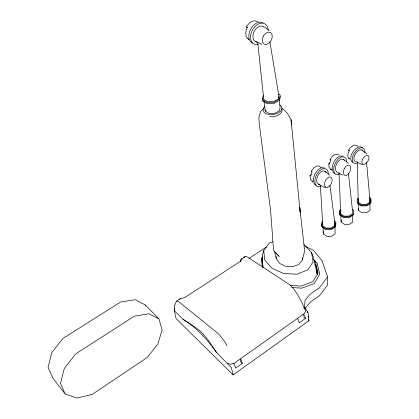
<?xml version="1.0" encoding="UTF-8"?>
<svg xmlns="http://www.w3.org/2000/svg" width="419" height="419" viewBox="0 0 419 419"><rect width="100%" height="100%" fill="white"/><g stroke="black" fill="none" stroke-linecap="round" stroke-linejoin="round"><path stroke-width="0.63" d="M302.371 257.606L302.356 260.157L298.805 264.436L292.661 266.704L285.622 266.327L279.625 263.415L276.294 258.801L274.576 251.536L279.201 256.465L273.586 250.599L270.585 210.249L259.146 122.929L258.879 117.655L260.623 111.496L263.876 108.275M369.841 201.602L369.867 199.685M366.573 162.514L369.846 198.925L369.804 202.12L366.368 204.414L361.555 204.446L358.224 202.199L358.313 199.015M369.956 203.461L369.998 210.427L366.594 212.721L361.822 212.742L358.523 210.49L358.575 208.573M262.252 263.184L262.54 254.254L263.75 250.604L269.27 243.046L272.732 241.7M276.247 258.418L276.315 256.522M348.435 173.445L352.484 210.485L352.369 213.758L348.854 216.104L344.009 216.125L340.705 213.81L340.862 210.542M352.672 215.01L352.725 222.054L349.242 224.395L344.439 224.406L341.16 222.086L341.265 219.902M339.877 211.014L339.678 214.868L343.58 217.602L349.299 217.581L353.447 214.811L353.542 210.181L352.075 209.175M334.655 225.296L334.781 223.055M335.855 222.751L335.635 226.721L331.398 229.554L325.631 229.56L321.771 226.742L322.012 223.353M334.975 226.187L335.064 233.938L331.502 236.332L326.663 236.332L323.416 233.938L323.573 231.702M305.351 309.138L305.456 307.902L310.322 302.151L319.624 295.599L327.721 284.794L327.558 276.985L322.201 261.047L313.485 250.29L305.289 246.367M240.228 261.943L240.443 260.157L241.716 258.753L245.089 256.559L247.215 256.884L290.11 284.988C297.39 292.242 301.607 301.806 305.671 311.076L304.294 313.59L233.598 363.687L234.692 365.148L235.688 368.071L242.308 363.362L241.334 360.434L240.239 358.983L240.831 361.927M280.269 96.098L279.656 100.272L274.173 103.399L267.06 103.603L262.561 100.77L262.97 98.392M278.656 98.224L278.834 97.046M279.332 100.214L280.081 107.112L279.562 110.668L274.974 113.313L269.014 113.47L265.232 111.051L265.426 109.867M263.142 95.532L262.425 99.696L266.934 102.524L274.052 102.32L279.541 99.193L280.154 95.019L278.64 94.097M302.319 259.77L304.681 251.007L299.732 207.389L300.276 212.904L291.022 119.525L287.387 113.418L283.406 109.186L281.903 108.207M327.558 276.985L319.388 287.795L310.008 294.363L305.095 300.119L304.513 306.928L308.216 312.946L308.85 320.771L233.153 374.9L176.174 318.686C174.32 312.076 172.188 301.821 180.359 298.674L182.045 298.459L185.58 297.045L240.705 261.126L242.072 259.377L241.716 258.753M262.483 256.821L261.791 257.853L262.991 267.296M262.006 257.984L261.32 259.005L262.336 267.029M311.17 174.681L310.018 175.404L310.746 175.901L311.987 171.78L311.254 171.287L313.716 167.815L316.722 165.94L319.456 166.165L320.881 167.548M329.921 162.928L328.795 163.635L329.533 164.112L330.806 160.011L330.067 159.534L332.503 156.098L335.441 154.265L338.081 154.527L338.824 154.999M179.777 299.449L180.359 298.674M243.853 257.936L245.089 256.559M303.712 315.947L303.508 314.145L304.603 315.512L305.378 318.445L299.239 322.819L298.443 319.886L297.354 318.508M353.416 214.051L349.263 216.822L343.538 216.843L339.636 214.109L339.835 210.254L340.867 209.573M323.054 221.332L321.996 222.028L321.713 225.988L325.579 228.8L331.345 228.795L335.588 225.961L335.808 221.991L334.352 220.954M358.292 198.067L357.281 198.737L357.171 202.492L361.105 205.148L366.793 205.111L370.852 202.398L370.894 198.632L369.411 197.653M248.98 258.423L266.447 247.011M234.074 363.352L230.55 364.247L227.334 363.163M362.901 164.3L364.567 164.248C367.337 162.881 369.385 159.78 368.914 156.638L367.929 155.491L366.264 155.522C363.472 156.884 361.403 160.011 361.901 163.169L362.901 164.3L360.942 164.117L355.364 161.331A6.589 3.729 -57 0 1 354.045 159.859C353.364 155.763 356.045 151.688 359.675 149.939L361.848 149.913L366.845 153.768M320.498 186.575L317.351 186.403A12.313 7.196 -55.6 0 1 316.45 174.885L319.315 170.842L322.803 168.653L325.956 168.904A12.345 7.243 -55.4 0 1 328.318 173.775M325.851 187.251L327.648 187.356C330.832 185.853 332.613 182.076 331.963 178.651L330.837 177.174L329.035 177.054C325.825 178.546 324.023 182.359 324.709 185.806L325.851 187.251L323.918 187.12L318.44 184.192L316.937 182.307C315.999 177.85 318.325 172.869 322.504 170.957L324.861 171.135L329.774 175.283M318.44 184.192L319.613 184.266M290.215 285.355L301.051 286.093L312.799 281.725L318.068 272.942L315.554 262.294L314.219 260.927M291.634 287.486L301.79 288.183L314.203 283.563L319.76 274.251L317.136 263.195L313.48 259.455M339.05 174.744L336.017 174.524A12.203 7.013 -56.4 0 1 335.347 162.996L338.185 159L341.595 156.863L344.638 157.156A12.23 7.06 -56.2 0 1 346.832 162.059M324.468 167.919L321.315 167.668L317.827 169.852L314.968 173.885A12.292 7.202 -55.6 0 0 315.889 185.392M331.748 169.575L330.696 169.491L331.429 169.973L329.03 167.275L328.795 163.635M348.498 163.4L343.538 159.372L341.265 159.157C337.117 161.069 334.875 166.003 335.682 170.423L337.101 172.335L342.632 175.152M343.135 156.203L340.092 155.905L336.682 158.036L333.849 162.033A12.182 7.023 -56.4 0 0 334.535 173.55M176.724 301.036L178.583 301.601L218.681 333.943L224.406 341.166L227.088 345.759M65.223 394.085L76.918 398.05L92.17 394.452L147.268 357.47L157.816 344.03L162.116 329.994L158.948 318.89L145.346 304.995L135.227 299.716L120.751 301.947L62.96 338.426L51.72 352.74L48.091 367.384L52.925 378.179L65.223 394.085L60.467 383.306L64.28 368.5L75.745 353.887L134.284 316.204L148.85 313.731L158.948 318.89M358.02 146.441A7.6 4.347 -57.1 0 0 357.103 145.77L356.36 145.309A7.594 4.347 -57.1 0 0 348.54 150.206L349.284 150.51M255.449 41.575L261.891 44.267M257.999 21.888L257.135 21.427A9.878 6.882 -62.8 0 0 246.424 26.957L247.54 27.544M311.254 171.287L312.071 171.727M246.424 26.957L247.278 27.424A9.888 6.877 -62.8 0 0 248.844 39.417L247.996 38.941M330.067 159.534L330.848 159.985M348.54 150.206L349.289 150.667A7.6 4.347 -57.1 0 0 349.645 158.948L348.907 158.482M174.163 308.63L174.697 311.097L183.024 319.336L194.741 326.909L199.957 330.785L202.702 333.472L207.876 339.647L216.497 352.442L231.356 367.515L233.153 374.9M369.925 198.742L370.909 199.392L370.867 203.163L366.814 205.876L361.131 205.907L357.203 203.252M312.087 181.233L312.815 181.731L310.327 179.044L310.018 175.404M269.16 30.451L263.42 26.366L260.267 25.968C254.977 27.733 251.793 33.845 253.348 39.192A8.584 5.918 -62.6 0 0 257.271 42.041M183.024 319.336C196.757 327.606 207.253 339.584 216.497 352.442M303.759 307.735L304.723 308.541M303.843 317.146L305.378 318.445M241.197 362.283L242.308 363.362M314.931 264.41L315.821 265.321L317.885 274.094M303.943 244.387L311.6 252.557L313.475 257.496L317.209 274.089M361.848 149.913L362.823 151.044M324.861 171.135L325.966 172.586M343.538 159.372L344.235 160.346M145.346 304.995L145.712 306.226M316.565 271.475L316.481 271.203L317.173 274.152M269.852 41.643L278.803 95.375L278.274 98.91L273.628 101.555L267.605 101.728L263.781 99.334L257.669 42.094M311.6 252.557L313.066 261.906L307.735 269.878L296.956 274.183L283.768 273.57L271.915 268.254L264.64 259.811L263.75 250.604M307.441 311.359L307.63 312.616M308.195 316.376L308.384 317.633M308.573 318.89L308.85 320.771M329.936 185.292L334.734 222.295L334.54 225.658L330.947 228.056L326.066 228.062L322.792 225.679L320.373 185.229M262.236 260.843L263.116 267.772M263.991 101.037L265.232 111.051M291.022 119.525L291.545 124.872M322.897 227.061L323.416 233.938M340.778 215.193L341.16 222.086M339.023 172.68L340.705 213.81M358.271 203.587L358.523 210.49M357.302 161.708L358.224 202.199M258.319 44.587A11.502 7.935 -62.6 0 1 250.578 36.511A11.502 7.935 -62.6 0 1 259.377 23.564A11.502 7.935 -62.6 0 1 268.17 30.095M252.39 43.178A11.481 7.935 -62.6 0 1 250.63 29.251A11.481 7.935 -62.6 0 1 263.038 22.836M281.961 109.343A9.454 5.557 -7.2 0 1 278.719 114.885A9.454 5.557 -7.2 0 1 269.396 116.592M279.672 104.802A9.475 5.552 -7.2 0 1 279.101 112.397A9.475 5.552 -7.2 0 1 266.343 113.738A9.475 5.552 -7.2 0 1 264.803 106.363M352.777 162.315A8.815 5.002 -57 0 1 353.144 151.547A8.815 5.002 -57 0 1 362.665 148.043M357.182 163.18A8.825 4.997 -57 0 1 352.321 157.973A8.825 4.997 -57 0 1 359.664 148.137A8.825 4.997 -57 0 1 364.881 152.862M263.252 36.207L262.242 39.449L262.587 42.382L264.19 44.215L266.604 44.466C270.632 43.063 273.068 38.428 271.962 34.311L270.386 32.446L267.966 32.158L265.353 33.53L263.252 36.207M344.256 168.642L343.381 171.371L343.501 173.796L344.58 175.262L346.314 175.388C349.467 173.89 351.19 170.145 350.635 166.752L349.577 165.259L347.838 165.107L345.885 166.348L344.256 168.642"/></g></svg>
